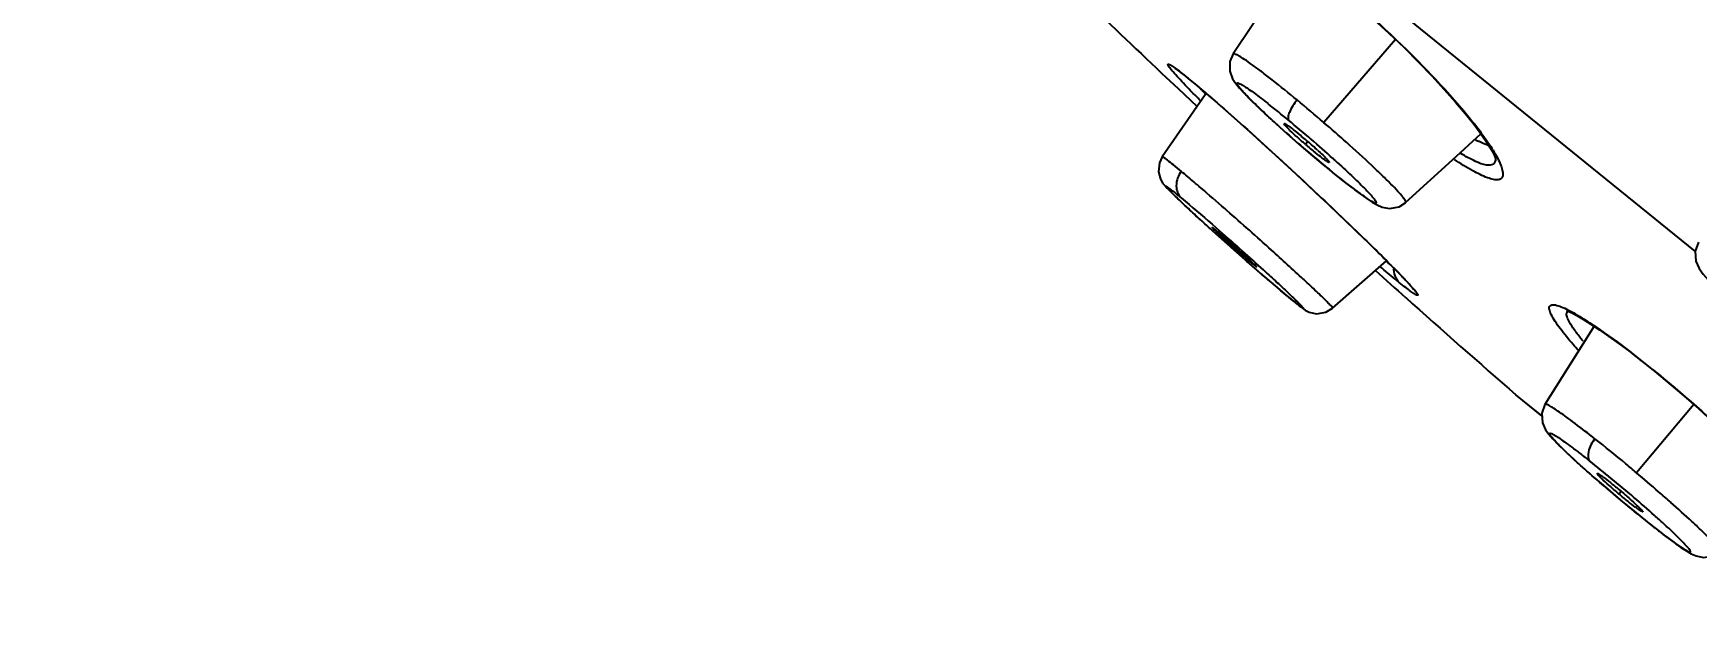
# Model space of a CAD drawing. Extents: x 0 to 1693, y 0 to 1240.
# Drawn here: x 1090.53 to 1112.91, y 610.24 to 618.04 of the extents above; entities that cross this region are included whole.
import ezdxf

# ---------------------------------------------------------------- set-up
doc = ezdxf.new("R2010")
doc.units = 0
doc.header["$LTSCALE"] = 40
doc.header["$MEASUREMENT"] = 0
doc.header["$PDMODE"] = 3
doc.header["$PDSIZE"] = -10
doc.layers.get('0').update_dxf_attribs({"linetype": 'CONTINUOUS'})
doc.layers.get('DEFPOINTS').update_dxf_attribs({"linetype": 'CONTINUOUS'})
doc.layers.add('DEF_LAYER_ASSEM_MEMBER', color=7, linetype='CONTINUOUS')
doc.styles.add('Daelim Dimension', font='')
doc.styles.get('Daelim Dimension').set_extended_font_data('나눔고딕')
doc.dimstyles.new('DEFAULT', dxfattribs={"dimscale": 2, "dimtxt": 2, "dimasz": 2, "dimexe": 0, "dimexo": 2, "dimgap": 1, "dimtad": 1, "dimdec": 1, "dimzin": 9, "dimdsep": 46, "dimtxsty": 'Daelim Dimension', "dimcen": 0.5, "dimclrd": 252, "dimclre": 252, "dimclrt": 3, "dimadec": 1, "dimazin": 0, "dimtfac": 1, "dimtdec": 1, "dimtix": 1, "dimtmove": 0, "dimatfit": 3, "dimfxl": 1, "dimtolj": 1, "dimtzin": 1, "dimlwd": 9, "dimlwe": 9, "dimarcsym": 0})

# ---------------------------------------------------------------- blocks, each defined once
blk = doc.blocks.new('*D7')
at = {"color": 5, "lineweight": 9, "ltscale": 0.5, "transparency": 16777216}
for p, q in [((1076.66, 656.674), (967.784, 656.674)), ((969.784, 652.674), (969.784, 436.258)), ((1231.429, 432.258), (967.784, 432.258))]:
    blk.add_line(p, q, dxfattribs=at)
at = {"color": 5, "ltscale": 0.5, "transparency": 16777216}
for points in [[(969.118, 652.674), (970.451, 652.674), (969.784, 656.674)], [(969.118, 436.258), (970.451, 436.258), (969.784, 432.258)]]:
    blk.add_solid(points, dxfattribs=at)
at = {"layer": 'DEFPOINTS', "color": 0, "ltscale": 0.5, "transparency": 16777216}
for p in [(1080.66, 656.674), (969.784, 432.258), (1235.429, 432.258)]:
    blk.add_point(p, dxfattribs=at)
at = {"color": 7, "ltscale": 0.5, "transparency": 16777216, "insert": (956.998, 544.466), "char_height": 10, "attachment_point": 2, "rotation": 90, "style": 'Daelim Dimension'}
blk.add_mtext('\\A1;224', dxfattribs=at)

msp = doc.modelspace()

# ---------------------------------------------------------------- linework, layer by layer
at = {"layer": 'DEF_LAYER_ASSEM_MEMBER', "color": 9, "linetype": 'Continuous'}
for p, q in [((1105.298, 621.251), (1112.887, 615.106)), ((1108.855, 617.956), (1107.893, 616.839)), ((1106.066, 617.434), (1106.049, 617.45)), ((1107.678, 616.583), (1107.645, 616.545)), ((1105.718, 616.378), (1105.718, 616.378)), ((1107.903, 616.259), (1107.907, 616.254)), ((1106.588, 615.657), (1106.559, 615.683)), ((1108.01, 614.343), (1108.734, 614.982)), ((1107.627, 614.724), (1107.619, 614.731)), ((1108.01, 614.343), (1108.01, 614.343)), ((1112.321, 613.511), (1112.314, 613.521)), ((1110.827, 612.894), (1110.476, 613.178)), ((1112.87, 613.047), (1112.099, 612.13)), ((1111.892, 611.881), (1111.862, 611.845)), ((1112.284, 611.438), (1112.291, 611.431))]:
    msp.add_line(p, q, dxfattribs=at)
at = {"layer": 'DEF_LAYER_ASSEM_MEMBER', "color": 7, "linetype": 'Continuous'}
for p, q in [((1107.526, 619.044), (1106.671, 617.763)), ((1105.823, 617.396), (1105.77, 617.446)), ((1105.934, 617.292), (1105.823, 617.396)), ((1106.03, 617.463), (1106.066, 617.434)), ((1106.066, 617.434), (1106.183, 617.337)), ((1106.183, 617.337), (1106.312, 617.228)), ((1106.294, 617.213), (1105.718, 616.378)), ((1106.185, 617.056), (1105.934, 617.292)), ((1106.307, 617.232), (1106.294, 617.213)), ((1107.249, 616.824), (1107.395, 616.693)), ((1107.395, 616.693), (1107.551, 616.556)), ((1109.622, 616.34), (1110.006, 616.688)), ((1107.551, 616.556), (1107.714, 616.416)), ((1107.714, 616.416), (1107.88, 616.277)), ((1105.679, 616.298), (1105.666, 616.178)), ((1105.718, 616.378), (1105.679, 616.298)), ((1107.452, 616.207), (1107.673, 616.002)), ((1107.88, 616.277), (1107.908, 616.254)), ((1107.907, 616.254), (1107.908, 616.254)), ((1108.99, 615.767), (1109.622, 616.34)), ((1110.2, 616.364), (1110.201, 616.356)), ((1105.666, 616.178), (1105.693, 616.08)), ((1108.993, 615.763), (1108.994, 615.764)), ((1106.671, 615.137), (1106.793, 615.029)), ((1108.01, 614.343), (1108.734, 614.982)), ((1107.92, 614.289), (1108.01, 614.343)), ((1111.527, 614.103), (1110.867, 613.049)), ((1112.167, 613.634), (1112.321, 613.511)), ((1112.321, 613.511), (1112.343, 613.493)), ((1112.321, 613.511), (1112.321, 613.511)), ((1112.343, 613.493), (1112.54, 613.331)), ((1110.61, 613.069), (1110.811, 612.907)), ((1111.139, 612.421), (1111.252, 612.314)), ((1111.539, 612.058), (1111.706, 611.913)), ((1111.706, 611.913), (1111.883, 611.763)), ((1111.883, 611.763), (1112.065, 611.613))]:
    msp.add_line(p, q, dxfattribs=at)
for points in [[(1108.349, 618.414), (1108.559, 618.23), (1108.767, 618.04), (1108.97, 617.847), (1109.164, 617.654), (1109.345, 617.467), (1109.512, 617.286), (1109.663, 617.116), (1109.797, 616.958), (1109.912, 616.814), (1110.009, 616.685), (1110.086, 616.573), (1110.143, 616.479), (1110.181, 616.408), (1110.198, 616.365), (1110.2, 616.362)], [(1106.671, 617.763), (1106.627, 617.66), (1106.626, 617.529), (1106.663, 617.43), (1106.707, 617.364), (1106.757, 617.303), (1106.821, 617.234), (1106.901, 617.152), (1107, 617.056), (1107.117, 616.946), (1107.249, 616.824)], [(1105.888, 617.569), (1105.889, 617.569), (1105.904, 617.559), (1105.934, 617.537), (1105.977, 617.505), (1106.03, 617.463)], [(1106.312, 617.228), (1106.454, 617.106), (1106.607, 616.972), (1106.768, 616.829), (1106.936, 616.679), (1107.107, 616.523), (1107.28, 616.365), (1107.452, 616.207)], [(1107.908, 616.254), (1108.037, 616.148), (1108.166, 616.045), (1108.281, 615.956), (1108.382, 615.88), (1108.469, 615.818), (1108.543, 615.769), (1108.607, 615.732), (1108.674, 615.703), (1108.776, 615.684), (1108.903, 615.706), (1108.993, 615.763)], [(1105.693, 616.08), (1105.727, 616.022), (1105.755, 615.987), (1105.784, 615.956), (1105.819, 615.92)], [(1107.673, 616.002), (1107.785, 615.897), (1107.944, 615.747), (1108.095, 615.604), (1108.238, 615.468), (1108.37, 615.34), (1108.493, 615.221), (1108.605, 615.111), (1108.706, 615.011), (1108.796, 614.92)], [(1105.819, 615.92), (1105.863, 615.876), (1105.917, 615.824), (1105.981, 615.764), (1106.055, 615.694), (1106.138, 615.617), (1106.231, 615.533)], [(1106.231, 615.533), (1106.331, 615.442), (1106.438, 615.345)], [(1106.438, 615.345), (1106.552, 615.243), (1106.671, 615.137)], [(1112.932, 615.233), (1112.886, 615.112), (1112.896, 614.975), (1112.941, 614.876), (1112.995, 614.801), (1113.063, 614.723), (1113.15, 614.632), (1113.261, 614.524), (1113.395, 614.4)], [(1106.793, 615.029), (1106.915, 614.921), (1107.036, 614.816)], [(1108.796, 614.92), (1108.876, 614.84), (1108.944, 614.77), (1109, 614.71), (1109.045, 614.661), (1109.079, 614.624), (1109.095, 614.604), (1109.096, 614.602)], [(1107.036, 614.816), (1107.153, 614.715), (1107.264, 614.62), (1107.366, 614.534), (1107.414, 614.494)], [(1107.414, 614.494), (1107.452, 614.463), (1107.513, 614.413)], [(1107.513, 614.413), (1107.563, 614.374), (1107.603, 614.344), (1107.64, 614.319), (1107.693, 614.292), (1107.792, 614.269), (1107.92, 614.289)], [(1111.155, 614.312), (1111.156, 614.312), (1111.179, 614.303), (1111.228, 614.281), (1111.297, 614.245)], [(1111.297, 614.245), (1111.384, 614.194), (1111.486, 614.13), (1111.601, 614.054), (1111.728, 613.965), (1111.866, 613.865), (1112.012, 613.755), (1112.167, 613.634)], [(1112.54, 613.331), (1112.737, 613.164), (1112.931, 612.993), (1113.121, 612.822), (1113.304, 612.652), (1113.476, 612.489), (1113.632, 612.336), (1113.774, 612.193), (1113.901, 612.06), (1114.013, 611.938), (1114.11, 611.827), (1114.191, 611.729), (1114.256, 611.644), (1114.303, 611.576), (1114.331, 611.53), (1114.336, 611.521)], [(1110.867, 613.049), (1110.824, 612.934), (1110.832, 612.801)], [(1110.832, 612.801), (1110.874, 612.71), (1110.919, 612.648), (1110.974, 612.586), (1111.046, 612.511), (1111.139, 612.421)], [(1111.252, 612.314), (1111.387, 612.192), (1111.539, 612.058)], [(1112.065, 611.613), (1112.246, 611.467), (1112.291, 611.431)], [(1112.291, 611.431), (1112.363, 611.375), (1112.493, 611.276), (1112.604, 611.193), (1112.696, 611.128), (1112.771, 611.079), (1112.834, 611.042), (1112.901, 611.012), (1113.002, 610.993), (1113.128, 611.015), (1113.218, 611.071)]]:
    msp.add_lwpolyline(points, dxfattribs=at)
for centre, radius, start, end in [((-16160.447, -20691.574), 27436.643, 50.8648207, 51.0066249), ((1210.263, 727.928), 152.069, 226.03274, 226.59574), ((1112.613, 623.325), 8.779, 223.36, 223.7918), ((1113.851, 624.51), 10.492, 223.7839, 223.9523), ((1103.968, 612.285), 5.677, 49.2164, 50.9938), ((1111.353, 620.844), 5.677, 229.2164, 230.9938), ((1103.96, 612.26), 5.702, 47.5563, 49.3195), ((1110.764, 618.146), 1.747, 241.582, 242.99), ((1076.022, 580.617), 46.227, 48.2646, 48.7707), ((1078.437, 583.319), 42.603, 47.7468, 48.2697), ((1210.263, 727.929), 152.07, 228.03879, 228.24464), ((1114.787, 622.227), 9.451, 230.2067, 230.7719), ((1210.262, 727.927), 152.067, 228.24464, 228.98957)]:
    msp.add_arc(centre, radius, start, end, dxfattribs=at)
at = {"layer": 'DEF_LAYER_ASSEM_MEMBER', "color": 9, "linetype": 'Continuous'}
for centre, radius, start, end in [((1103.667, 614.563), 3.742, 51.9863, 52.4471), ((1103.248, 614.026), 4.423, 51.7841, 51.9931), ((1102.358, 612.9), 5.858, 50.9511, 51.7561), ((1100.505, 610.631), 8.788, 50.7624, 50.8859), ((1099.662, 609.602), 10.118, 50.3778, 50.7563), ((1098.733, 606.364), 13.631, 50.4223, 51.9161), ((1092.471, 598.931), 23.633, 49.266, 50.4145), ((1096.755, 603.937), 16.762, 49.1405, 50.4968), ((1118.872, 629.616), 17.283, 227.6431, 229.0386), ((1092.96, 599.497), 22.885, 48.2476, 49.2674), ((1119.501, 630.341), 18.243, 229.0392, 229.3237), ((1123.138, 634.6), 23.844, 229.3655, 230.2878), ((1095.043, 601.922), 19.407, 48.0579, 49.2093), ((1108.207, 615.259), 2.304, 31.742, 32.202), ((1093.166, 600.765), 20.044, 49.6625, 50.2852), ((1097.138, 604.267), 16.262, 47.8806, 48.0253), ((1087.096, 593.609), 29.428, 49.4195, 49.6728), ((1077.584, 582.535), 44.026, 48.8438, 49.3926), ((1068.855, 572.548), 57.29, 48.0021, 48.804), ((1134.944, 647.018), 42.612, 227.8807, 228.1719), ((1137.838, 650.25), 46.95, 228.1707, 228.6681), ((1081.825, 586.896), 37.949, 47.18, 48.0616), ((1135.148, 647.186), 42.873, 228.6629, 228.9148), ((1104.104, 603.453), 12.991, 52.3313, 52.5461), ((1103.079, 602.13), 14.664, 50.9678, 52.3187), ((1099.754, 597.491), 18.874, 50.4991, 51.6304), ((1125.643, 628.204), 21.438, 229.3242, 230.4478), ((1098.56, 596.039), 20.754, 49.4127, 50.5071), ((1093.426, 590.047), 28.919, 49.0106, 49.7832), ((1096.055, 593.073), 24.911, 48.4964, 49.0077), ((1122.211, 624.028), 16.033, 230.4009, 231.7458)]:
    msp.add_arc(centre, radius, start, end, dxfattribs=at)
for points, start_tangent, end_tangent in [([(1108.1, 618.63), (1109.294, 617.527), (1109.805, 616.959), (1110.156, 616.487)], (0.774878, -0.632111), (0.532869, -0.846198)), ([(1107.531, 617.144), (1107.197, 617.413), (1107.052, 617.525), (1106.926, 617.618), (1106.823, 617.69), (1106.745, 617.739), (1106.694, 617.763), (1106.671, 617.763)], (-0.770942, 0.636906), (-0.556009, -0.831176)), ([(1106.026, 617.344), (1105.934, 617.442), (1105.865, 617.52), (1105.839, 617.551), (1105.819, 617.577), (1105.805, 617.597), (1105.797, 617.612), (1105.794, 617.621), (1105.798, 617.625), (1105.808, 617.624), (1105.824, 617.616), (1105.873, 617.585), (1105.948, 617.53)], (-0.690894, 0.722956), (0.792884, -0.609373)), ([(1106.228, 617.138), (1106.172, 617.194), (1106.026, 617.344)], (-0.706113, 0.708099), (-0.690894, 0.722956)), ([(1106.115, 617.395), (1106.808, 616.794), (1107.675, 616)], (0.770341, -0.637632), (0.730957, -0.682424)), ([(1107.227, 616.845), (1107.029, 617.029), (1106.945, 617.111), (1106.873, 617.183), (1106.814, 617.245), (1106.77, 617.295), (1106.74, 617.333), (1106.725, 617.359), (1106.727, 617.371), (1106.743, 617.37), (1106.775, 617.355), (1106.822, 617.327), (1106.884, 617.286), (1106.958, 617.233), (1107.045, 617.168), (1107.141, 617.094)], (-0.73862, 0.674122), (0.787478, -0.616343)), ([(1107.531, 617.144), (1107.428, 616.977), (1107.41, 616.912), (1107.418, 616.871)], (-0.623366, -0.78193), (0.621031, -0.783786)), ([(1108.99, 615.767), (1108.987, 615.791), (1108.952, 615.84), (1108.888, 615.915), (1108.795, 616.012), (1108.676, 616.129), (1108.535, 616.264), (1108.199, 616.57)], (0.743591, 0.668635), (-0.746048, 0.665892)), ([(1110.166, 616.471), (1110.231, 616.358), (1110.274, 616.262), (1110.297, 616.184), (1110.298, 616.125), (1110.279, 616.087), (1110.238, 616.07), (1110.176, 616.074), (1110.094, 616.098)], (0.526058, -0.850448), (-0.93829, 0.345849)), ([(1105.974, 616.184), (1105.868, 616.271), (1105.788, 616.333), (1105.759, 616.355), (1105.738, 616.369), (1105.724, 616.377), (1105.718, 616.378)], (-0.769852, 0.638222), (-0.663909, -0.747814)), ([(1105.974, 616.184), (1105.906, 615.99), (1105.972, 615.827)], (-0.588644, -0.808393), (0.734222, -0.67891)), ([(1108.105, 616.095), (1108.056, 616.134), (1107.904, 616.258)], (-0.781525, 0.623874), (-0.772862, 0.634574)), ([(1108.044, 616.33), (1108.265, 616.126), (1108.438, 615.956), (1108.503, 615.889), (1108.551, 615.834), (1108.582, 615.794), (1108.591, 615.779), (1108.595, 615.768), (1108.596, 615.761), (1108.591, 615.758), (1108.583, 615.758), (1108.57, 615.762), (1108.53, 615.782), (1108.473, 615.819), (1108.4, 615.87), (1108.313, 615.933), (1108.215, 616.008), (1108.105, 616.095)], (0.741742, -0.670685), (-0.781525, 0.623874)), ([(1110.094, 616.098), (1109.897, 616.191), (1109.649, 616.343)], (-0.93829, 0.345849), (-0.831537, 0.555469)), ([(1106.365, 615.411), (1106.171, 615.587), (1106.007, 615.74), (1105.88, 615.861), (1105.833, 615.907), (1105.798, 615.943), (1105.775, 615.968), (1105.769, 615.976), (1105.766, 615.981), (1105.766, 615.984), (1105.77, 615.983), (1105.777, 615.979), (1105.787, 615.973), (1105.816, 615.951), (1105.857, 615.92), (1105.972, 615.827)], (-0.741718, 0.670712), (0.770168, -0.637841)), ([(1107.675, 616), (1108.4, 615.311), (1108.936, 614.778)], (0.730957, -0.682424), (0.694005, -0.71997)), ([(1107.406, 614.501), (1107.313, 614.579), (1106.973, 614.871)], (-0.768016, 0.640431), (-0.753774, 0.657134)), ([(1108.906, 614.689), (1108.849, 614.736), (1108.651, 614.902)], (-0.776226, 0.630455), (-0.761291, 0.64841)), ([(1108.831, 614.89), (1108.847, 614.779), (1108.906, 614.689)], (-0.058927, -0.998262), (0.731179, -0.682185)), ([(1108.01, 614.343), (1108.006, 614.353), (1107.989, 614.374), (1107.958, 614.406), (1107.915, 614.45), (1107.86, 614.504), (1107.793, 614.568), (1107.627, 614.724)], (0.663909, 0.747814), (-0.732841, 0.6804)), ([(1109.08, 614.623), (1109.124, 614.572), (1109.149, 614.537), (1109.155, 614.519), (1109.143, 614.519), (1109.13, 614.524), (1109.112, 614.535), (1109.063, 614.568), (1108.994, 614.62), (1108.906, 614.689)], (0.660689, -0.75066), (-0.779172, 0.62681)), ([(1108.936, 614.778), (1108.979, 614.733), (1109.08, 614.623)], (0.694005, -0.71997), (0.660689, -0.75066)), ([(1111.071, 614.072), (1110.949, 614.261), (1110.926, 614.325), (1110.929, 614.368), (1110.957, 614.388), (1111.008, 614.387), (1111.084, 614.363), (1111.181, 614.319)], (-0.600021, 0.799984), (0.891286, -0.453441)), ([(1111.181, 614.319), (1111.202, 614.308), (1111.27, 614.271)], (0.891286, -0.453441), (0.868818, -0.495132)), ([(1111.27, 614.271), (1111.305, 614.25), (1111.421, 614.179)], (0.868818, -0.495132), (0.8435, -0.53713)), ([(1111.421, 614.179), (1111.55, 614.094), (1112.004, 613.765)], (0.8435, -0.53713), (0.793851, -0.608113)), ([(1111.32, 613.774), (1111.248, 613.854), (1111.071, 614.072)], (-0.668871, 0.743378), (-0.600021, 0.799984)), ([(1112.314, 613.521), (1113.473, 612.497), (1113.952, 612.013), (1114.285, 611.622)], (0.778478, -0.627672), (0.601541, -0.798842)), ([(1111.538, 612.589), (1111.271, 612.794), (1111.158, 612.878), (1111.061, 612.946), (1110.982, 612.999), (1110.923, 613.034), (1110.884, 613.051), (1110.867, 613.049)], (-0.784817, 0.619728), (-0.532109, -0.846676)), ([(1111.67, 611.945), (1111.397, 612.184), (1111.276, 612.293), (1111.171, 612.392), (1111.082, 612.478), (1111.012, 612.549), (1110.963, 612.604), (1110.935, 612.641), (1110.929, 612.661), (1110.946, 612.661), (1110.986, 612.642), (1111.047, 612.604), (1111.129, 612.547), (1111.228, 612.475), (1111.342, 612.389), (1111.469, 612.289)], (-0.758577, 0.651584), (0.783408, -0.621508)), ([(1111.538, 612.589), (1111.452, 612.413), (1111.469, 612.289)], (-0.59204, -0.805909), (0.691436, -0.722438)), ([(1112.099, 612.13), (1111.955, 612.251), (1111.538, 612.589)], (-0.765156, 0.643845), (-0.784817, 0.619728)), ([(1112.284, 611.438), (1112.411, 611.339), (1112.528, 611.251), (1112.629, 611.177), (1112.711, 611.12), (1112.77, 611.084), (1112.808, 611.067), (1112.825, 611.067), (1112.82, 611.086), (1112.79, 611.126), (1112.737, 611.183), (1112.664, 611.257), (1112.572, 611.346), (1112.463, 611.447), (1112.34, 611.558), (1112.063, 611.8)], (0.786743, -0.617281), (-0.759414, 0.650608)), ([(1113.218, 611.071), (1113.215, 611.091), (1113.187, 611.13), (1113.135, 611.19), (1113.059, 611.269), (1112.962, 611.364), (1112.845, 611.475), (1112.562, 611.73)], (0.741563, 0.670884), (-0.74886, 0.662728))]:
    msp.add_spline(points, degree=3, dxfattribs=dict(at, start_tangent=start_tangent, end_tangent=end_tangent))
at = {"layer": 'DEF_LAYER_ASSEM_MEMBER', "color": 7, "linetype": 'Continuous'}
for points, start_tangent, end_tangent in [([(1107.645, 616.545), (1107.531, 616.646), (1107.436, 616.735), (1107.401, 616.77), (1107.375, 616.798), (1107.361, 616.816), (1107.358, 616.825)], (-0.757782, 0.652508), (0.555323, 0.831635)), ([(1107.358, 616.825), (1107.373, 616.821), (1107.411, 616.797), (1107.469, 616.754), (1107.541, 616.697)], (0.555323, 0.831635), (0.777499, -0.628884)), ([(1107.889, 616.347), (1107.866, 616.365), (1107.78, 616.432)], (-0.80756, 0.589786), (-0.777499, 0.628884)), ([(1107.808, 616.468), (1107.876, 616.404), (1107.927, 616.353), (1107.957, 616.318), (1107.964, 616.303)], (0.737502, -0.675345), (-0.739064, -0.673636)), ([(1110.201, 616.356), (1110.194, 616.312), (1110.172, 616.282), (1110.082, 616.268), (1109.934, 616.317), (1109.734, 616.424)], (0.028999, -0.999579), (-0.855247, 0.51822)), ([(1110.118, 616.527), (1110.085, 616.539), (1109.971, 616.59)], (-0.954811, 0.297214), (-0.891103, 0.453802)), ([(1107.964, 616.303), (1107.957, 616.304), (1107.941, 616.312), (1107.919, 616.326), (1107.889, 616.347)], (-0.739064, -0.673636), (-0.80756, 0.589786)), ([(1105.972, 615.827), (1106.078, 615.738), (1106.489, 615.384)], (0.770905, -0.63695), (0.75211, -0.659037)), ([(1106.988, 614.898), (1106.981, 614.902), (1106.963, 614.916), (1106.934, 614.939), (1106.896, 614.971), (1106.849, 615.01), (1106.797, 615.055), (1106.682, 615.156), (1106.568, 615.258), (1106.517, 615.305), (1106.473, 615.346), (1106.436, 615.38), (1106.41, 615.406), (1106.394, 615.423), (1106.39, 615.429)], (-0.663909, -0.747813), (0.663909, 0.747814)), ([(1106.39, 615.429), (1106.397, 615.426), (1106.415, 615.412), (1106.444, 615.389), (1106.482, 615.357), (1106.529, 615.318), (1106.581, 615.273), (1106.696, 615.172), (1106.81, 615.069), (1106.861, 615.023), (1106.905, 614.982), (1106.942, 614.947), (1106.968, 614.922), (1106.984, 614.905), (1106.988, 614.898)], (0.663909, 0.747814), (-0.663909, -0.747814)), ([(1107.084, 614.853), (1107.261, 614.691), (1107.408, 614.553), (1107.521, 614.445), (1107.591, 614.374), (1107.612, 614.345), (1107.588, 614.357), (1107.56, 614.377), (1107.519, 614.409), (1107.406, 614.501)], (0.739944, -0.672669), (-0.772072, 0.635535)), ([(1111.259, 614.058), (1111.198, 614.154), (1111.165, 614.228), (1111.16, 614.279), (1111.181, 614.306)], (-0.571122, 0.820865), (0.906072, 0.423123)), ([(1111.181, 614.306), (1111.196, 614.311)], (0.906072, 0.423123), (0.985284, 0.170923)), ([(1111.38, 613.899), (1111.346, 613.942), (1111.259, 614.058)], (-0.632501, 0.774559), (-0.571122, 0.820865)), ([(1111.862, 611.845), (1111.747, 611.945), (1111.651, 612.032), (1111.615, 612.067), (1111.589, 612.094), (1111.574, 612.112), (1111.571, 612.121)], (-0.765156, 0.643845), (0.531228, 0.847229)), ([(1111.571, 612.121), (1111.579, 612.12), (1111.599, 612.109), (1111.63, 612.088), (1111.67, 612.059), (1111.773, 611.979), (1111.892, 611.882)], (0.531228, 0.847229), (0.765156, -0.643845)), ([(1112.183, 611.606), (1112.174, 611.608), (1112.153, 611.619), (1112.122, 611.64), (1112.082, 611.669), (1111.98, 611.749), (1111.862, 611.845)], (-0.743044, -0.669243), (-0.765156, 0.643845)), ([(1111.892, 611.882), (1112.008, 611.781), (1112.105, 611.693), (1112.14, 611.659), (1112.166, 611.632), (1112.18, 611.614), (1112.183, 611.606)], (0.765156, -0.643845), (-0.743044, -0.669243))]:
    msp.add_spline(points, degree=3, dxfattribs=dict(at, start_tangent=start_tangent, end_tangent=end_tangent))

# ---------------------------------------------------------------- dimensions: what is measured, and where the dimension line sits
at = {"color": 5, "ltscale": 0.5}
dim = msp.add_linear_dim(base=(969.784, 432.258), p1=(1080.66, 656.674), p2=(1235.429, 432.258), angle=270, dimstyle='DEFAULT', override={"dimtxt": 5, "dimexe": 1, "dimdec": 0, "dimclrd": 5, "dimclre": 5, "dimclrt": 7}, dxfattribs=at)
dim.commit()
dim.dimension.update_dxf_attribs({"geometry": '*D7', "text_midpoint": (969.784, 544.466), "dimtype": 160})

doc.saveas('drawing.dxf')
